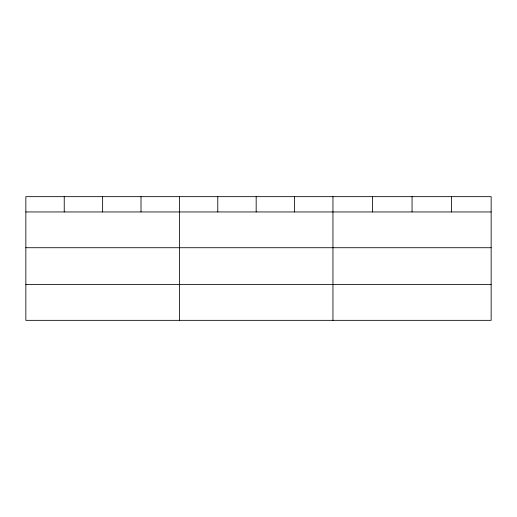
<?xml version="1.0" encoding="UTF-8"?>
<svg xmlns="http://www.w3.org/2000/svg" width="517" height="517" viewBox="0 0 517 517"><rect width="100%" height="100%" fill="white"/><g stroke="black" fill="none" stroke-linecap="round" stroke-linejoin="round"><path stroke-width="0.78" d="M491.15 247.721L491.15 196.66L25.85 196.66L25.85 320.34L491.15 320.34L491.15 247.721L25.85 247.721M25.85 211.951L491.15 211.951M25.85 284.57L491.15 284.57M451.599 196.66L451.599 211.951M412.049 196.66L412.049 211.951M372.498 196.66L372.498 211.951M332.948 196.66L332.948 320.34M294.561 196.66L294.561 211.951M256.173 196.66L256.173 211.951M217.786 196.66L217.786 211.951M179.399 196.66L179.399 320.34M141.012 196.66L141.012 211.951M102.625 196.66L102.625 211.951M64.237 196.66L64.237 211.951"/></g></svg>
